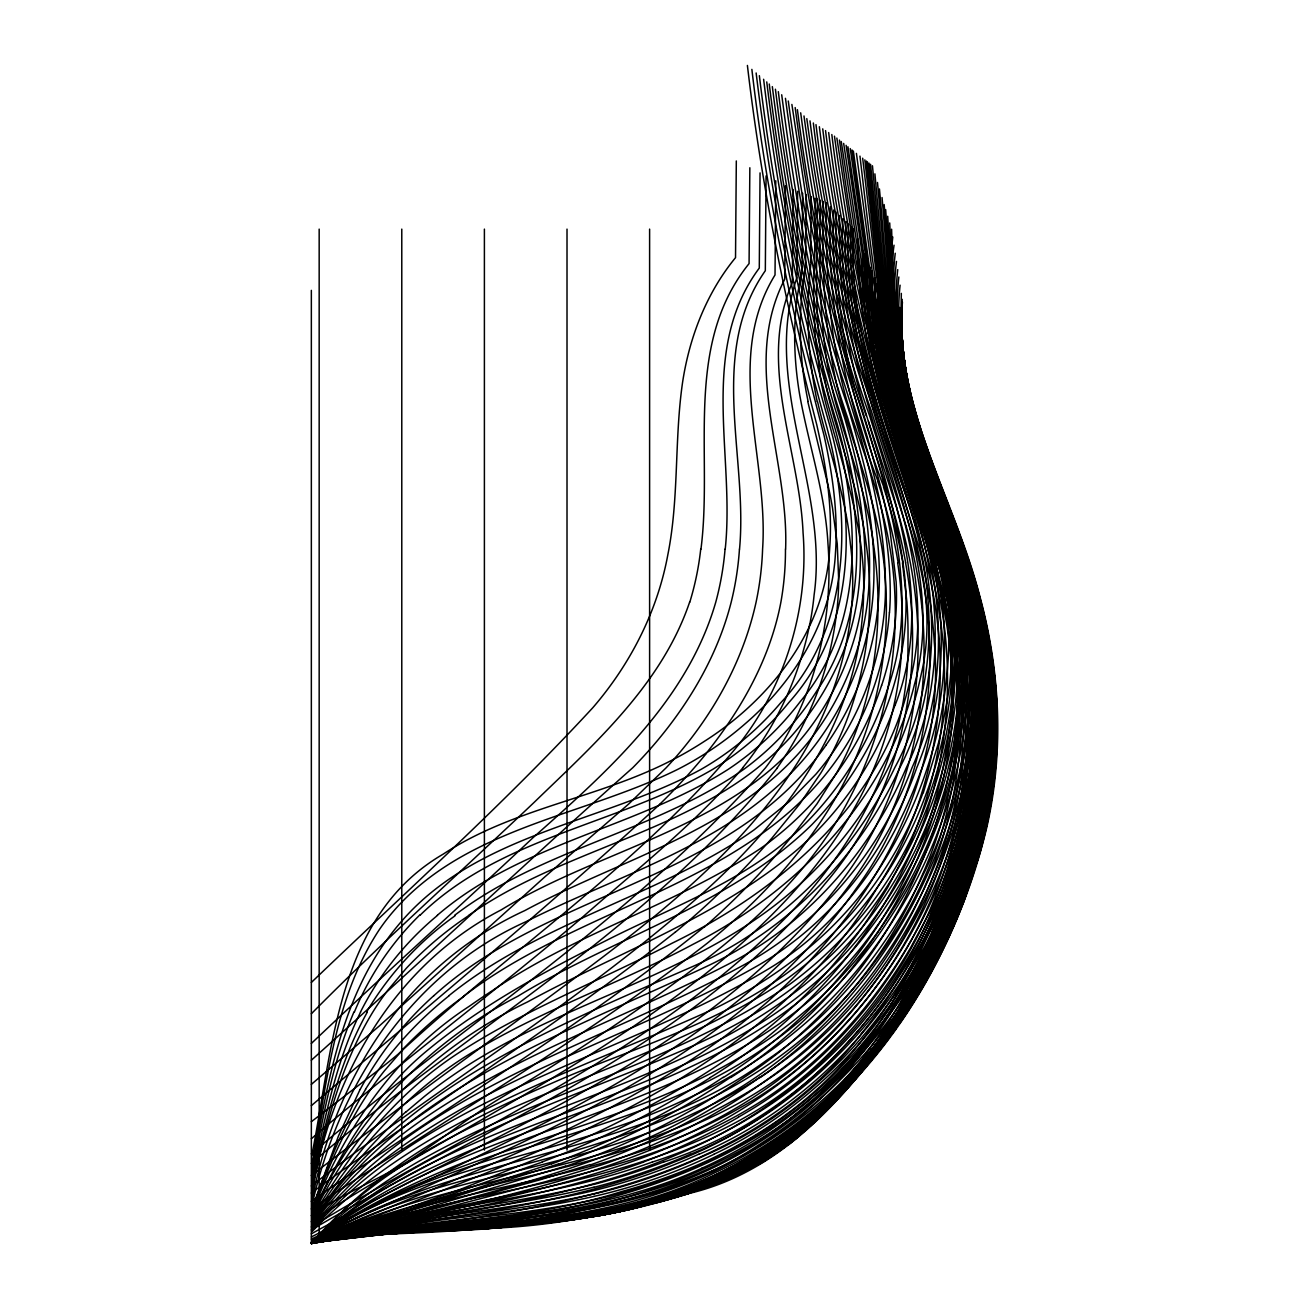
<?xml version="1.0" encoding="UTF-8"?>
<svg xmlns="http://www.w3.org/2000/svg" width="1309" height="1309" viewBox="0 0 1309 1309"><rect width="100%" height="100%" fill="white"/><g stroke="black" fill="none" stroke-linecap="round" stroke-linejoin="round"><path stroke-width="1.5" d="M901.786 306.306C898.939 377.237 922.24 445.551 947.111 510.952M836.042 212.091C835.731 262.291 838.333 312.769 848.428 362.069A459.655 459.655 0 0 0 854.695 388.544L893.114 509.299M857.951 239.203C857.33 285.787 863.809 332.257 874.674 377.499A779.657 779.657 0 0 0 882.659 407.884C900.134 470.536 926.085 530.718 939.191 594.597C953.606 666.903 949.172 742.874 926.674 813.085C889.171 923.336 809.044 1016.897 710.247 1077.52M901.345 309.153C899.07 402.027 937.195 488.47 967.875 574.095A412.613 412.613 0 0 1 977.103 607.54C987.461 652.537 990.553 699.006 988.295 745.05A628.287 628.287 0 0 1 985.644 779.379C977.201 867.965 942.333 952.363 895.16 1027.123C844.076 1099.724 780.049 1171.702 690.023 1193.235A857.166 857.166 0 0 1 653.878 1203.576C606.689 1216.323 558.059 1222.655 509.348 1225.437L512.686 1224.848M853.55 229.026C844.272 377.777 934.986 507.205 943.789 652.962M901.901 305.537C898.743 372.116 919.703 436.552 942.889 498.042M736.312 160.958L735.527 257.66C714.616 283.055 699.922 313.195 690.792 344.692A297.323 297.323 0 0 0 682.578 382.359C674.25 439.611 679.207 498.107 667.786 555C657.331 611.598 630.267 664.285 592.797 707.727C503.867 804.021 405.937 891.773 311.346 982.47M749.844 167.765L749.075 263.6C683.265 345.167 713.192 453.83 700.953 549.175M760.054 172.903L759.285 268.067C698.253 350.305 735.151 455.728 725.219 549.142M766.076 175.93L765.323 270.701C707.547 353.512 748.093 456.726 739.536 549.142M775.779 180.806L775.026 274.955C723.435 358.961 768.759 458.15 762.591 549.109A307.55 307.55 0 0 1 756.095 602.107C747.93 639.43 732.729 675.019 712.587 707.416A389.935 389.935 0 0 1 666.117 767.81L628.876 803.824L544.904 876.817L379.561 1025.732L311.346 1084.392M785.482 185.698L784.745 279.21C740.665 364.736 789.016 459.312 785.613 549.044M793.074 189.51L792.338 282.531C757.109 364.098 799.504 449.674 803.072 532.894C808.864 607.621 785.956 683.593 740.109 742.857C642.31 863.056 510.87 949.303 398.034 1054.252A721.701 721.701 0 0 1 380.215 1068.684L311.346 1121.715M797.639 191.31L796.952 277.41C761.183 383.292 829.039 487.782 814.116 594.859A307.631 307.631 0 0 1 809.927 623.673M802.646 193.29L802.008 271.765C794.187 304.735 793.009 339.031 796.625 372.64A373.605 373.605 0 0 0 799.864 395.809C808.847 445.24 825.259 493.378 827.975 543.873C833.26 613.397 817.912 684.902 781.391 744.576A283.3 283.3 0 0 1 765.421 767.892C633.752 917.953 462.175 1024.947 311.346 1153.834M805.591 267.789L806.18 194.697M810.664 262.16L811.187 196.694M815.18 198.264L814.705 257.677A620.466 620.466 0 0 0 813.576 292.283L815.147 335.726L820.579 378.808A395.94 395.94 0 0 0 825.275 401.519C841.998 464.99 865.92 528.083 863.58 594.793A304.67 304.67 0 0 1 861.764 623.084C851.325 729.26 784.435 818.534 708.054 888.386C584.828 998.98 441.64 1084.228 311.346 1185.921M817.421 199.148C817.291 258.904 813.102 319.429 824.637 378.514A393.633 393.633 0 0 0 829.628 401.519C841.883 448.872 860.177 494.818 866.133 543.644C875.917 611.368 866.051 681.989 836.598 743.856A321.474 321.474 0 0 1 820.759 773.112L799.75 803.971L772.195 837.793A830.462 830.462 0 0 1 675.117 932.352M820.318 200.31C819.565 259.624 818.223 319.658 829.922 378.137A394.762 394.762 0 0 0 835.289 401.536C848.232 448.807 867 494.671 873.398 543.562C883.477 610.649 877.537 680.942 850.997 743.741A295.49 295.49 0 0 1 836.533 773.063L816.963 803.89L790.898 837.776M823.214 201.455C822.085 260.36 823.328 319.854 835.207 377.761A400.259 400.259 0 0 0 840.951 401.536C858.589 460.244 882.102 518.086 885.309 580.051C891.134 657.707 872.694 737.18 832.115 803.759C799.652 857.411 756.111 903.766 707.449 943.069C581.687 1040.59 443.326 1120.308 311.346 1208.894M826.323 202.682C825.881 274.219 828.941 347.474 851.57 415.984C866.247 459.639 882.659 503.049 890.055 548.7A374.685 374.685 0 0 1 893.196 571.722C901.23 649.46 885.555 729.326 849.459 798.588C813.511 868.276 754.818 922.665 692.952 969.282C631.265 1016.095 566.306 1058.392 500.022 1098.382C467.935 1117.722 438.891 1141.546 407.312 1161.639C376.108 1181.013 341.24 1194.004 311.346 1215.586M839.494 215.429C838.889 264.696 842.243 314.193 852.437 362.462A504.161 504.161 0 0 0 860.209 394.058C877.815 454.158 897.876 514.159 904.748 576.729C913.911 667.95 874.527 759.449 811.875 824.654C729.424 905.403 614.428 937.064 517.709 996.329C426.358 1043.322 353.021 1120.897 312.18 1215.292M842.947 218.767C836.451 325.597 874.052 426.407 906.155 526.153M481.074 1228.611C635.438 1224.799 794.088 1166.499 887.829 1038.479C967.58 931.795 1012.168 794.972 992.713 661.52A512.981 512.981 0 0 0 981.014 602.107C956.045 501.707 894.325 408.784 902.425 302.052M902.048 304.588C898.203 371.592 920.211 436.306 943.691 498.042M846.039 221.761C838.791 335.922 885.489 441.542 916.055 548.733A515.877 515.877 0 0 1 919.327 562.706C944.771 673.71 923.892 795.725 856.381 888.32C727.935 1071.94 505.258 1147.355 311.346 1239.083M848.527 224.166C842.112 337.444 888.32 442.491 919.327 548.749A526.938 526.938 0 0 1 922.747 562.706L930.126 602.107A475.363 475.363 0 0 1 934.282 642.228C943.674 748.143 900.903 851.864 834.34 932.466C703.064 1094.406 495.342 1159.545 311.346 1240.67L311.346 290.353M851.014 226.555C845.385 338.998 891.282 443.358 922.616 548.749A548.471 548.471 0 0 1 926.15 562.706C955.292 672.368 939.453 792.632 876.981 888.058C757.142 1089.448 515.37 1159.332 311.346 1241.619M902.179 303.623C895.52 404.776 949.123 494.507 976.252 588.854A486.964 486.964 0 0 1 984.483 621.693M996.836 742.203C1000.125 662.992 979.917 585.041 950.907 511.934M902.277 303.017C894.898 409.292 954.883 502.231 980.31 602.107A497.224 497.224 0 0 1 996.051 721.979C996.983 817.16 966.418 910.606 918.574 992.157A518.429 518.429 0 0 1 841.163 1093.473C799.783 1139.354 746.539 1174.157 687.438 1192.401A642.097 642.097 0 0 1 572.36 1219.513L532.419 1224.242M990.013 721.93C988.9 854.204 932.761 983.812 839.544 1077.323C778.07 1140.515 697.55 1183.811 611.663 1202.938C513.046 1226.615 410.044 1220.593 311.346 1243.452C375.159 1229.74 440.838 1230.378 505.667 1225.699M984.401 742.187C991.355 657.625 966.664 575.633 935.853 498.042M984.908 742.187C991.813 657.642 967.335 575.584 936.36 498.042A803.611 803.611 0 0 1 908.888 398.001M842.571 1093.359C938.978 987.984 993.171 844.681 988.213 701.706M982.241 812.725C996.427 729.653 992.402 642.735 963.62 563.099C925.545 458.51 879.681 350.828 892.787 236.994M988.328 762.345L989.817 701.706M986.511 762.345L987.739 742.17M902.228 299.336C893.098 404.759 954.032 496.733 979.623 595.53C1000.272 670.862 1004.183 751.301 986.741 827.648C948.501 988.115 839.314 1144.246 677.064 1195.33M901.328 293.38L900.625 334.04M900.085 285.182C890.545 376.141 931.992 460.506 961.788 543.824C985.088 607.131 998.44 674.56 995.805 742.187A475.183 475.183 0 0 1 979.067 852.584L969.805 882.577L958.826 911.997M898.841 276.984C886.946 387.202 945.458 486.572 975.532 588.854A467.984 467.984 0 0 1 987.493 641.492C1009.337 762.231 977.463 886.913 917.74 992.173A496.16 496.16 0 0 1 898.596 1022.804L868.701 1062.859A594.139 594.139 0 0 1 841.834 1093.424C801.059 1140.335 747.848 1176.006 687.896 1193.023A769.283 769.283 0 0 1 660.914 1201.253L628.353 1209.712A579.003 579.003 0 0 1 608.423 1213.852C510.412 1233.209 409.602 1225.879 311.346 1242.585L565.537 1166.106M897.729 269.621C881.186 422.332 991.633 551.22 993.711 701.82M894.031 245.192C871.859 406.674 988.262 543.399 989.866 701.706M895.241 253.242C884.017 351.859 921.732 446.402 955.979 536.772M896.485 261.424C880.09 396.251 963.293 513.226 986.315 641.525C997.753 706.467 994.709 773.668 978.576 837.531C953.345 944.378 892.002 1040.753 812.562 1115.579M983.452 792.681L984.646 782.602M982.29 812.725L973.7 852.568L961.395 892.378M973.618 827.615C986.495 759.842 988.819 689.483 975.189 621.644C962.295 561.921 935.739 506.436 917.838 448.234A628.598 628.598 0 0 1 908.381 414.708C889.204 340.962 886.52 264.434 879.435 188.921M311.755 1155.585C333.075 1048.82 337.002 915.825 443.26 854.09A303.835 303.835 0 0 1 462.535 842.472C527.216 806.737 601.796 795.348 667.688 762.345A367.551 367.551 0 0 0 704.798 741.058C771.066 698.81 825.635 629.007 829.677 548.275C832.819 506.616 825.897 465.006 816.701 424.492C786.087 306.404 761.527 186.696 747.406 65.45M311.804 1164.306C326.906 1085.079 333.435 1000.076 378.579 930.764A197.446 197.446 0 0 1 390.066 915.286C462.224 827.795 582.669 816.816 678.684 768.89A333.14 333.14 0 0 0 745.835 723.19C795.365 680.467 831.951 619.582 835.437 553.331C838.284 513.603 832.557 473.793 823.966 435.063C792.305 314.815 766.141 193.028 751.873 69.377M311.853 1169.739C327.217 1085.259 340.618 994.235 397.478 926.117C473.694 833.309 601.567 823.688 701.297 769.234A293.38 293.38 0 0 0 733.596 747.717A302.019 302.019 0 0 0 780.393 703.162C851.717 627.256 852.028 518.086 825.93 423.903C793.679 308.908 770.412 191.572 756.144 72.977M968.316 852.535C980.228 803.317 983.73 752.446 984.073 701.951A430.988 430.988 0 0 0 967.727 592.339L951.97 544.299M976.825 832.606L978.788 822.69M311.886 1173.813C322.963 1119.228 331.93 1063.546 353.937 1012.004M312.033 1194.544C330.163 1077.847 393.682 965.24 501.085 909.951C605.396 845.81 743.348 826.257 816.292 718.952A283.66 283.66 0 0 0 851.815 646.63C877.128 570.184 861.862 488.012 839.92 412.793C805.444 306.879 786.365 196.89 772.326 86.623M972.718 832.573C941.875 998.325 826.486 1159.758 656.856 1201.302M311.918 1179.245C324.092 1122.549 334.711 1064.544 360.58 1012.119M311.984 1189.112C325.205 1128.194 339.849 1066.066 372.689 1012.282A269.769 269.769 0 0 1 387.759 990.308L406.068 968.545A358.764 358.764 0 0 1 468.72 915.58M311.951 1184.694C324.845 1125.724 337.526 1065.428 367.256 1012.217M312.066 1199.993C336.102 1074.984 407.41 964.635 524.827 910.573C625.898 856.119 750.139 827.026 819.074 727.608A287.505 287.505 0 0 0 858.262 646.106C880.875 571.248 866.051 491.644 844.747 418.356C809.109 311.64 789.458 200.604 775.403 89.225M974.616 842.472L969.429 862.582M967.089 857.559C949.418 925.708 920.881 991.715 878.617 1048.313M312.098 1205.098C338.213 1085.243 411.795 972.963 526.022 921.667C617.832 875.05 723.222 846.187 795.43 768.498A287.849 287.849 0 0 0 815.082 745.148A296.914 296.914 0 0 0 861.093 656.234C886.422 578.3 870.354 494.818 847.79 418.356C811.662 312.606 792.24 202.29 778.315 91.663M970.934 862.598L973.7 852.568M955.21 875.001C980.85 786.038 984.613 690.236 962.786 600.078A451.85 451.85 0 0 0 953.197 566.797C922.06 481.368 885.62 394.958 887.96 302.232M977.463 852.584L968.3 882.561L957.435 911.98A652.242 652.242 0 0 1 944.444 942.284L932.057 967.58L918.1 992.173A524.025 524.025 0 0 1 868.718 1062.875M978.445 852.584L969.233 882.561L958.188 912.013A632.852 632.852 0 0 1 945.18 942.284L919.049 992.157A509.921 509.921 0 0 1 852.11 1081.987L817.585 1115.612M980.048 852.584L963.555 902.261M881.628 685.507C890.496 658.607 895.749 630.447 896.436 602.107A282.351 282.351 0 0 0 896.125 581.818L890.136 531.421A740.91 740.91 0 0 0 880.957 487.766L867.556 437.959L836.746 338.786L823.999 289.289L807.817 208.835L791.88 104.442M895.225 704.864C932.761 609.29 898.514 508.448 869.651 415.935C834.7 318.022 814.231 215.707 800.683 112.819M963.408 882.495L956.634 902.196M955.668 902.196L970.591 852.552A502.869 502.869 0 0 0 977.054 822.657L982.961 782.586A627.976 627.976 0 0 0 986.119 742.17C995.674 642.915 957.566 549.878 922.845 459.377C894.8 379.185 891.642 293.494 885.669 209.571M312.131 1209.811C326.416 1168.233 342.533 1126.934 365.636 1089.366M312.131 1208.223L338.491 1135.917L360.106 1089.399M689.63 602.107C661.732 684.509 594.613 743.79 533.876 802.63C459.704 873.005 383.242 941.024 311.346 1013.771M923.32 792.698L938.651 742.383A494.507 494.507 0 0 0 945.622 708.12C963.506 625.751 937.031 543.971 909.82 467.051C870.403 360.482 849.77 248.465 834.471 136.185M946.031 932.008L961.444 892.378M312.147 1211.038C327.659 1168.708 345.249 1126.673 370.758 1089.284A315.453 315.453 0 0 1 384.551 1070.647L403.156 1049.196M957.844 902.196L950.301 921.667M949.238 921.667L953.017 911.964M933.252 942.218C976.825 842.096 989.915 728.966 969.625 621.66A401.83 401.83 0 0 0 963.277 595.022C933.202 499.367 888.549 405.577 890.202 303.05M312.164 1212.625C343.236 1130.338 394.827 1054.53 469.473 1006.146A718.379 718.379 0 0 1 492.838 990.34C576.435 932.793 676 904.748 760.251 848.657A324.943 324.943 0 0 0 881.546 685.491M931.108 947.307C975.27 845.565 990.242 730.995 969.429 621.742A344.545 344.545 0 0 0 964.209 597.166C944.362 526.12 913.371 458.445 897.794 386.106A791.438 791.438 0 0 1 887.617 335.088L879.795 277.508L867.474 161.923M930.683 947.307C907.137 1006.605 870.452 1060.699 824.326 1104.78M946.063 932.008C907.268 1022.787 845.761 1106.956 763.032 1162.048M939.617 942.284L915.335 992.173M928.506 952.379C889.4 1050.832 809.355 1129.323 713.683 1173.289C588.575 1236.023 444.815 1216.994 311.346 1242.585C448.267 1198.095 595.759 1177.871 719.541 1099.904C808.684 1049.9 880.777 972.014 920.98 877.864C965.322 780.475 969.233 666.723 938.013 564.915C905.697 468.36 869.503 370.562 870.06 267.183M312.18 1214.212C340.193 1152.395 375.978 1091.968 429.417 1048.722C483.185 1004.608 544.806 971.327 606.754 940.255C670.83 907.759 740.469 882.691 794.596 833.866C838.447 793.761 870.78 741.532 888.86 685.032C919.982 593.697 889.253 498.434 862.336 410.404C827.861 312.556 808.635 210.209 795.168 107.567M883.28 1043.028C908.561 1008.994 928.359 971.213 944.362 932.008A640.87 640.87 0 0 0 955.668 902.196M926.167 972.538C997.442 834.357 1015.146 669.308 950.596 524.729M903.603 857.1L887.355 887.993L868.865 917.609A508.203 508.203 0 0 1 793.369 1006.425M920.456 982.404L925.512 972.538M921.454 982.421L926.543 972.538M927.279 972.538L916.758 992.173M312.197 1216.895C356.882 1122.746 434.146 1046.971 527.805 1001.794C618.732 952.118 719.165 916.676 798.719 848.428A341.584 341.584 0 0 0 895.094 704.831M932.45 932.139C883.084 1027.14 807.031 1110.801 707.613 1154.211A579.2 579.2 0 0 1 593.991 1193.955M772.981 1153.998L809.289 1125.904L841.998 1093.408A627.682 627.682 0 0 0 868.096 1062.793L897.123 1022.771A485.508 485.508 0 0 0 915.515 992.173L930.715 962.557L944.116 932.024A589.246 589.246 0 0 0 967.482 862.582A529.392 529.392 0 0 0 978.167 812.676L982.339 782.586A623.117 623.117 0 0 0 985.513 742.187C992.386 657.658 968.153 575.518 936.966 498.042A798.425 798.425 0 0 1 911.898 410.928M921.258 982.421L897.238 1022.754L875.639 1053.041M312.197 1218.483C349.503 1150.889 399.932 1088.728 466.364 1047.985C531.667 1006.883 603.924 978.854 672.139 943.2C779.264 890.889 880.253 805.15 909.051 684.558C934.953 591.521 897.99 498.549 871.156 410.437C837.236 315.305 817.405 215.854 803.988 115.961M904.715 1012.348L911.179 1001.794M312.229 1219.841C354.444 1151.069 409.275 1088.008 480.158 1047.805C548.406 1007.701 623.591 981.537 693.246 944.182C796.985 891.085 886.078 799.766 914.516 684.28C940.484 590.948 900.527 498.614 873.97 410.453C840.214 316.189 820.236 217.654 806.802 118.628M913.486 1001.794L884.769 1043.404L860.553 1072.611A440.2 440.2 0 0 1 840.214 1093.539C788.705 1142.692 725.841 1180.882 656.889 1199.633M899.938 1022.984L907.055 1012.479A582.325 582.325 0 0 0 963.44 902.228M312.246 1222.868C399.278 1088.024 553.56 1027.565 694.13 965.895C782.029 926.527 853.452 854.368 894.767 767.696C942.971 678.52 935.673 575.567 901.672 483.463C861.437 366.193 827.795 246.501 813.347 122.997M312.246 1224.03C404.628 1088.254 565.586 1033.096 707.482 966.009C792.878 925.741 860.978 853.272 899.856 767.679C945.834 678.537 937.457 574.733 903.39 483.479C862.942 366.896 830.61 247.483 815.982 124.633M882.921 1043.158C945.736 955.799 983.223 849.868 987.15 742.17C992.893 662.583 973.798 583.994 943.314 510.985C923.712 458.035 907.677 403.287 901.917 346.95M777.415 767.827C649.673 929.063 465.349 1030.641 311.346 1163.39M875.476 987.624C942.529 897.712 974.305 783.224 964.111 671.582C959.906 596.626 927.279 528.182 905.828 457.397C889.171 402.272 879.648 344.922 878.748 287.293M892.493 1033.357L896.223 1028.219M312.262 1225.535C411.075 1088.221 580.901 1040.311 724.499 966.124C806.72 924.759 870.518 851.832 906.368 767.647C948.501 679.502 940.631 578.333 907.284 489.01C866.116 371.429 834.258 250.673 819.352 126.744M876.277 1052.927L883.739 1043.011M874.87 1053.254C965.437 931.206 1001.761 770.936 973.7 621.644A387.039 387.039 0 0 0 967.351 595.039L956.323 560.105L933.841 497.895A713.192 713.192 0 0 1 894.914 304.833M875.525 987.559C819.532 1063.939 738.914 1119.85 651.407 1154.489C541.566 1196.115 424.345 1212.199 311.346 1242.977C449.625 1183.451 608.194 1183.958 740.207 1107.725C802.188 1073.167 853.795 1021.887 892.934 962.999C958.515 863.711 990.537 739.912 970.313 621.726A349.307 349.307 0 0 0 964.929 597.166C945.278 528.051 915.286 462.11 899.758 391.718A785.825 785.825 0 0 1 888.386 335.153L880.826 277.95L869.029 163.101M888.68 1038.462C836.647 1107.561 764.161 1161.378 682.873 1190.977C581.229 1223.702 473.662 1231.851 367.567 1234.649M871.074 1058.147L874.576 1053.287M706.058 753.542C741.467 709.331 770.314 658.263 780.9 602.107A294.198 294.198 0 0 0 785.465 549.06M861.289 1033.668C915.269 967.433 951.234 887.093 964.618 802.679C986.233 694.621 959.153 585.467 918.623 485.377M860.7 1072.382C915.056 1008.863 954.376 933.104 976.465 852.568A458.019 458.019 0 0 0 983.452 822.69L989.686 782.602A534.661 534.661 0 0 0 993.138 721.963C994.889 644.683 972.031 570.135 943.593 499.236M312.311 1243.223C374.75 1169.117 461.602 1121.928 549.485 1084.277A1139.648 1139.648 0 0 1 582.129 1070.435C660.832 1039.068 744.036 1011.922 809.207 955.505A394.107 394.107 0 0 0 923.058 792.599M870.763 1058.179L855.219 1077.274M312.262 1227.024C419.633 1090.004 595.006 1046.235 741.483 966.206C820.383 923.729 880.221 850.785 912.078 767.614C951.676 678.635 943.331 578.103 909.493 489.026C868.031 372.312 837.776 251.933 822.723 128.855M821.708 1115.448L842.571 1093.359L868.243 1062.744M866.885 1063.023C831.068 1108.674 784.876 1146.079 732.991 1172.03M742.776 767.892C693.786 825.292 633.703 871.827 577.4 921.667C489.942 995.544 398.28 1064.266 311.346 1138.748M860.406 1072.398C832.066 1106.547 800.83 1139.255 762.362 1162.048L798.637 1135.901L831.886 1104.6M861.584 1033.717C741.925 1187.95 535.741 1210.89 356.244 1233.896M312.278 1228.349C426.783 1091.313 607.572 1051.52 756.618 966.287C832.622 922.927 887.993 849.443 916.807 767.598C954.294 677.947 945.589 577.923 911.326 489.042C869.634 373.049 840.722 252.981 825.537 130.605M839.724 1085.799L862.058 1059.39L888.664 1021.691A573.555 573.555 0 0 0 955.014 874.952M850.735 1081.921L839.936 1093.539M312.278 1229.838C434.048 1091.755 621.759 1058.785 772.801 966.287C843.405 922.092 892.394 850.196 920.227 772.768C955.603 685.196 950.53 587.168 916.938 500.103C873.872 381.23 843.994 258.135 828.679 132.569M915.466 992.238A513.308 513.308 0 0 1 841.114 1093.375C799.406 1138.977 746.13 1173.502 687.274 1192.401A656.136 656.136 0 0 1 660.947 1200.844L636.55 1207.618L660.93 1201.024A700.74 700.74 0 0 0 687.52 1192.679C746.883 1174.435 800.143 1139.321 841.834 1093.424A601.306 601.306 0 0 0 867.998 1062.81M832.18 1104.567L810.451 1125.904M820.596 1115.464L842.194 1093.391A646.482 646.482 0 0 0 868.652 1062.793M841.18 1093.473C798.457 1137.93 745.459 1172.324 686.98 1192.041M833.931 1099.216C789.785 1144.541 733.907 1177.609 673.464 1195.951M660.194 803.971C546.949 907.906 428.485 1006.163 311.346 1105.663M311.346 1043.469C384.453 973.945 459.704 906.695 533.172 837.547C607.54 771.574 687.258 700.986 715.778 602.107A295.065 295.065 0 0 0 725.055 549.142M312.295 1231.327C422.103 1117.199 576.762 1071.875 716.53 1007.652C782.7 974.665 843.389 927.23 882.462 863.629C920.211 803.317 943.151 733.547 947.929 662.55C953.067 600.716 932.663 541.321 913.633 483.561M420.091 915.22C500.725 836.418 618.732 824.523 712.93 769.234A293.02 293.02 0 0 0 743.839 747.423A300.661 300.661 0 0 0 788.852 702.54C857.919 625.555 855.366 517.219 829.333 423.903C796.379 309.988 773.586 193.405 759.351 75.677M793.27 1006.326C750.45 1045.956 701.215 1077.994 650.017 1105.68A1216.83 1216.83 0 0 1 556.423 1150.775M951.447 524.713C991.257 618.241 1000.927 723.092 981.554 822.69A446.713 446.713 0 0 1 974.714 852.568C942.856 977.332 865.462 1090.626 754.851 1158.023M311.346 1060.208C419.256 963.555 524.402 863.858 632.738 767.745A457.692 457.692 0 0 0 653.715 744.985C689.205 703.587 717.725 655.236 731.207 602.107A304.997 304.997 0 0 0 739.454 549.125M433.933 995.625C541.844 897.499 702.998 883.591 802.63 774.306A285.738 285.738 0 0 0 826.224 744.903M406.003 1111.963L424.394 1096.451A465.906 465.906 0 0 1 452.161 1075.834C556.979 1002.596 689.139 978.085 787.723 894.931C855.055 838.709 903.243 759.678 921.323 673.791C938.848 599.555 912.029 526.218 891.069 455.941C852.47 347.376 824.31 235.325 809.976 120.886M703.947 927.099C579.903 1027.778 441.82 1109.476 311.346 1201.302M811.204 1120.848C763.032 1164.143 702.213 1189.93 640.117 1205.834M808.929 1125.953C785.269 1146.782 758.958 1164.928 729.768 1177.102M806.066 1120.799C765.896 1155.16 718.526 1180.882 667.966 1196.23M818.158 1110.212C754.262 1163.505 676.377 1200.075 594.401 1214.588C500.774 1230.656 404.776 1224.831 311.346 1242.585L539.733 1179.9L590.261 1164.519M675.068 932.303C558.027 1024.882 431.463 1104.567 311.346 1193.006M437.37 915.253C521.473 842.783 636.599 827.975 728.442 769.185A292.038 292.038 0 0 0 757.551 747.063A298.517 298.517 0 0 0 800.143 701.739C864.562 624.982 860.226 520.197 835.306 429.483C800.993 315.125 777.939 197.774 763.622 79.276M787.756 1145.293L799.472 1135.901M311.346 1175.482L411.451 1098.709L549.436 996.902C640.788 929.145 735.674 859.669 797.754 762.345C838.333 697.877 860.258 620.09 850.375 543.873C845.516 495.146 828.401 448.987 817.52 401.519M448.938 995.658C534.056 926.543 643.275 899.872 735.314 842.472A431.937 431.937 0 0 0 754.148 829.824L789.54 801.337L815.932 774.159A279.439 279.439 0 0 0 837.973 744.706A295.834 295.834 0 0 0 882.921 623.526A279.308 279.308 0 0 0 885.326 597.035C887.42 523.567 866.051 452.112 843.945 382.85C813.265 290.663 798.539 194.288 785.449 98.322M785.04 1140.564C940.926 1023.213 1006.866 810.009 972.08 621.644A392.52 392.52 0 0 0 965.747 595.022C939.24 510.952 902.212 429.041 895.634 339.947A559.696 559.696 0 0 1 893.147 304.13M782.406 1145.162L807.178 1125.887L841.556 1093.457A558.894 558.894 0 0 0 868.751 1062.908M454.616 915.318C541.648 848.69 654.925 831.902 744.003 769.152A278.817 278.817 0 0 0 770.936 746.686A290.483 290.483 0 0 0 816.931 690.727C871.009 611.728 861.797 511.164 837.171 423.903C802.679 312.458 780.917 197.626 766.747 81.911M464.22 995.838C585.205 902.392 762.083 882.757 846.743 744.526A296.292 296.292 0 0 0 889.384 612.743M760.234 1077.536C902.637 979.541 991.044 794.367 966.729 621.808A342.991 342.991 0 0 0 961.886 597.166C941.662 520.246 907.448 447.482 891.92 369.203A816.914 816.914 0 0 1 885.162 334.859L876.555 276.117L862.664 158.193M770.756 1149.58C936.328 1035.697 1006.899 814.852 971.229 621.644A395.285 395.285 0 0 0 964.897 595.022C934.135 499.825 892.214 405.774 892.116 303.753M730.815 1077.52C843.765 1005.672 927.426 885.326 948.272 752.413C964.504 659.18 939.747 565.979 907.497 479.061C882.675 406.641 864.447 331.062 864.398 254.11M723.37 1077.52C837.351 1005.868 924.285 886.488 945.802 752.413C981.21 576.893 854.941 424.411 862.795 250.412M468.606 915.416C569.153 844.305 704.357 831.182 789.883 737.818A285.002 285.002 0 0 0 835.633 669.03C873.888 592.257 861.846 503.343 839.822 423.903C804.724 313.326 783.486 199.033 769.25 84.021M778.904 1145.031C750.384 1164.568 719.116 1179.851 686.685 1191.697A513.046 513.046 0 0 1 597.869 1215.881A540.224 540.224 0 0 0 686.914 1191.877M311.346 1221.69C548.242 1065.559 950.759 919.785 897.679 562.706M749.942 1051.176C893.687 963.8 982.012 789.671 960.839 621.922A356.588 356.588 0 0 0 956.65 597.1A446.451 446.451 0 0 0 947.945 562.575M311.346 1226.942C466.446 1132.612 637.712 1059.505 770.543 932.515C850.425 857.788 909.428 754.72 907.955 642.735A459.115 459.115 0 0 0 906.908 602.107L902.441 562.706M311.346 1229.936C488.175 1125.249 692.183 1047.871 825.161 883.624C900.117 795.954 926.739 675.084 905.533 562.706M738.407 1117.101C860.242 1048.542 944.934 920.98 962.884 782.635C975.238 700.233 963.931 615.459 933.841 537.999C904.208 458.772 880.433 375.978 880.368 290.696M764.161 1153.785L723.468 1175.875L686.489 1191.468A499.498 499.498 0 0 1 594.319 1216.47M762.983 1162.048L732.042 1177.625L688.239 1193.497A847.185 847.185 0 0 1 653.895 1203.364M761.74 1162.048L742.007 1172.766L720.866 1181.929M311.346 1233.831C494.851 1131.827 707.514 1056.068 839.593 883.624C909.346 793.859 931.648 673.251 910.295 562.706A561.512 561.512 0 0 0 897.074 509.348M749.893 1167.432L759.645 1162.048M747.979 1162.048C708.038 1184.465 664.857 1201.057 620.221 1211.267M311.346 1236.94C501.56 1140.221 719.786 1062.761 850.572 883.559C917.953 792.845 937.702 672.253 915.056 562.706A549.649 549.649 0 0 0 906.123 526.153M714.092 1154.162C836.467 1096.386 926.559 980.768 965.764 852.634A549.125 549.125 0 0 0 973.716 822.69L981.455 782.618A459.443 459.443 0 0 0 980.785 641.557A446.418 446.418 0 0 0 970.034 592.322L954.425 544.266M751.791 1167.579L720.604 1181.814L688.125 1193.432A848.494 848.494 0 0 1 660.881 1201.482L628.369 1209.647A583.732 583.732 0 0 1 608.423 1213.852L567.664 1220.168M698.941 1154.293C852.47 1089.333 956.666 934.888 980.768 772.523A427.323 427.323 0 0 0 984.957 722.126A440.904 440.904 0 0 0 975.876 621.71A436.093 436.093 0 0 0 968.693 592.322L956.404 553.805L918.394 448.251A562.935 562.935 0 0 1 908.953 414.74C890.938 343.727 888.353 270.178 882.053 197.528M737.131 1172.046L717.545 1180.865L687.29 1192.204A636.354 636.354 0 0 1 572.344 1219.448L481.058 1228.431M728.18 1174.353C677.162 1197.931 622.037 1211.954 566.584 1220.201M740.223 1172.504L687.814 1193.039A756.307 756.307 0 0 1 653.944 1203.02L628.385 1209.581A553.494 553.494 0 0 1 608.423 1213.852L575.682 1219.121L520.998 1225.224A728.884 728.884 0 0 1 481.074 1228.971A717.921 717.921 0 0 0 526.693 1224.471C591.357 1215.586 656.987 1205.474 716.956 1178.411C787.756 1146.979 846.645 1092.295 889.286 1028.138C965.502 909.019 997.393 761.102 970.411 621.644A398.345 398.345 0 0 0 964.079 595.022C933.644 499.613 890.398 405.675 891.167 303.393M717.692 1175.957L695.832 1185.529A362.151 362.151 0 0 1 662.436 1197.031L617.619 1207.88L526.676 1224.34A665.152 665.152 0 0 1 481.09 1229.249C424.443 1233.013 366.896 1229.92 311.346 1243.55C413.939 1220.757 521.08 1223.359 621.988 1191.452C714.992 1166.074 804.806 1117.133 863.171 1038.642C959.857 916.267 997.098 748.29 957.501 597.1A492.855 492.855 0 0 0 945.573 552.823M731.518 1177.527L742.007 1172.766M690.285 1154.374C892.705 1072.464 1018.222 835.24 974.371 621.644A389.28 389.28 0 0 0 967.973 595.039L956.928 560.105L917.429 448.234M701.935 1168.233C579.331 1225.109 440.724 1214.474 311.346 1242.748L390.278 1233.209L495.947 1226.255M556.472 1150.856L460.244 1189.406L311.346 1242.094M663.663 1162.048C775.403 1125.495 868.129 1042.308 919.785 937.375C949.941 876.801 966.058 809.649 969.74 742.219C978.772 644.732 941.809 552.971 910.213 463.075C872.072 359.091 854.466 249.381 839.429 140.079M719.639 1181.552L698.515 1189.439M542.302 1162.048L396.562 1213.754L311.346 1242.29L558.747 1163.848M660.881 1201.482A839.004 839.004 0 0 0 688.125 1193.415L720.915 1181.929M710.378 1186.118L721.292 1182.027M958.499 543.857C1022.509 701.297 991.175 887.6 891.445 1023.016C835.093 1103.438 751.448 1163.276 658.296 1193.628C546.344 1231.18 425.981 1219.432 311.346 1242.634C402.583 1226.828 495.816 1232.293 587.217 1217.534C495.522 1228.758 402.632 1227.662 311.346 1242.863C454.796 1187.901 617.406 1188.637 751.137 1107.447C809.142 1073.216 856.855 1023.622 894.162 967.924C960.593 867.262 992.893 741.385 971.229 621.71A359.042 359.042 0 0 0 965.682 597.166C945.556 528.182 915.793 462.142 900.379 391.718A775.975 775.975 0 0 1 889.187 335.235M643.619 1162.048C536.297 1201.678 421.449 1213.59 311.346 1243.092C436.355 1101.229 635.29 1082.183 785.433 979.95C848.559 934.986 897.385 870.812 924.481 798.261C956.47 715.81 963.293 622.446 933.971 538.228C906.679 458.772 880.515 377.221 881.35 292.185M652.34 1162.048C757.355 1128.685 848.068 1057.279 904.732 962.835C941.236 905.206 964.079 839.544 975.745 772.539A429.81 429.81 0 0 0 980.785 681.727M551.416 1163.717L311.346 1242.356M710.051 1186.019L688.059 1193.252A799.832 799.832 0 0 1 653.911 1203.184L608.423 1213.787A536.706 536.706 0 0 0 628.385 1209.581L653.944 1202.906A729.931 729.931 0 0 0 687.781 1192.859M920.358 479.912L946.669 552.627L957.795 587.119A457.692 457.692 0 0 1 960.561 597.1A424.116 424.116 0 0 1 966.337 621.693C990.128 745.476 968.693 877.75 906.057 987.281C872.039 1048.1 825.684 1102.947 766.845 1141.039C698.662 1186.15 617.472 1204.46 538.13 1218.794A711.638 711.638 0 0 1 481.09 1226.255L367.665 1235.156L458.363 1229.658L367.649 1235.123L311.346 1242.977C486.424 1184.727 699.53 1191.354 835.24 1046.807A520.246 520.246 0 0 0 910.099 948.616L931.206 909.33A457.021 457.021 0 0 0 944.345 878.977C962.606 831.133 974.763 780.802 979.148 729.751A387.562 387.562 0 0 0 975.581 638.252A368.385 368.385 0 0 0 967.531 600.831C944.411 523.436 911.015 449.003 896.223 369.187A751.202 751.202 0 0 1 888.516 324.076L883.1 278.932L872.449 165.752M345.085 1237.758L311.346 1243.026C403.156 1212.019 500.463 1204.264 593.975 1180.129A708.791 708.791 0 0 0 652.34 1162.032M427.732 1229.789L375.896 1233.765L311.346 1242.928C403.45 1213.819 500.545 1207.569 593.991 1184.269M656.856 1200.958L645.713 1204.215M926.821 490.94L951.987 560.056L962.917 595.022A404.056 404.056 0 0 1 969.265 621.66C992.157 759.024 943.56 902.016 855.055 1007.423C719.999 1170.393 502.378 1191.517 311.346 1242.879C403.614 1215.047 500.594 1209.909 593.991 1187.148M656.889 1199.469L645.746 1202.611M311.346 1242.863C403.794 1216.47 500.643 1212.658 593.991 1190.535A606.705 606.705 0 0 0 698.891 1154.145M502.64 1225.568L401.781 1232.227L311.346 1242.814L546.033 1181.569L601.895 1164.781A633.491 633.491 0 0 0 770.101 1077.471C875.41 1002.989 948.109 881.235 959.448 752.315C971.589 658.182 944.002 566.093 911.129 479.094C889.236 414.217 875.737 346.28 874.608 277.704M651.326 1200.991L634.538 1205.376M645.713 1204.018L628.893 1208.6M640.117 1205.458L589.279 1216.486M492.593 1225.78L401.781 1232.276L311.346 1242.716C404.023 1218.057 500.676 1215.341 593.975 1193.906M640.15 1203.855L628.909 1206.669M333.91 1239.623L311.346 1242.716C404.137 1219.121 500.692 1217.419 593.975 1196.426M630.676 1208.763L590.768 1216.945L594.302 1216.356M628.925 1206.489L617.635 1209.14M617.619 1210.972L623.264 1209.729M333.893 1239.525L311.346 1242.683C408.064 1219.644 508.628 1220.217 605.314 1197.146C686.832 1177.429 764.98 1139.55 826.47 1081.921C911.048 999.798 970.018 890.185 983.992 772.49A447.04 447.04 0 0 0 987.526 722.093A461.57 461.57 0 0 0 970.754 592.322L958.597 553.772M611.663 1213.018C746.915 1187.198 864.251 1092.868 920.309 967.466C972.554 861.191 990.635 738.325 968.791 621.759A341.322 341.322 0 0 0 963.686 597.166C943.527 524.205 911.588 454.812 896.043 380.477A793.696 793.696 0 0 1 887.06 335.039L879.059 277.197L866.394 161.072M538.114 1223.277L583.667 1217.992L630.643 1208.96M623.264 1209.221C535.986 1230.853 445.175 1226.451 356.473 1236.776L469.767 1227.367L367.6 1234.878L311.346 1242.601C464.188 1216.421 632.705 1238.739 767.189 1144.982C871.189 1079.336 943.364 970.067 975.712 852.568A452.194 452.194 0 0 0 982.634 822.69C999.552 734.414 994.807 641.361 963.849 556.652M623.28 1207.732L611.974 1210.301M344.987 1235.974L311.346 1243.305L345.069 1237.659L311.346 1242.634C432.445 1218.941 560.612 1236.007 677.538 1190.732C771.034 1156.092 853.288 1091.411 906.957 1007.161C1004.019 863.4 1022.247 677.702 951.561 518.315M379.103 1234.125L311.346 1242.65L362.871 1233.863L427.699 1226.697M607.245 1213.901A566.65 566.65 0 0 1 572.36 1219.432L561.005 1220.79L572.344 1219.448A581.327 581.327 0 0 0 607.245 1213.819L618.961 1211.545M606.312 1211.43L611.974 1210.105M337.133 1238.429L362.969 1235.205L311.346 1242.65L375.83 1232.489M311.198 1242.716C461.439 1213.787 628.189 1228.186 761.249 1139.305A390.769 390.769 0 0 0 789.376 1119.375L815.442 1097.384L839.854 1073.544A600.275 600.275 0 0 0 909.542 985.481C954.948 917.658 979.508 837.531 987.575 756.733A441.166 441.166 0 0 0 989.309 711.916L988.819 695.112A468.589 468.589 0 0 0 974.436 600.913C960.675 544.462 933.922 492.446 916.954 437.059M606.312 1211.234L515.271 1225.96A791.994 791.994 0 0 1 481.074 1228.791C424.427 1232.325 367.207 1231.802 311.346 1243.272C431.905 1214.916 558.779 1210.449 674.217 1162.048C836.566 1099.789 951.218 942.202 977.807 772.523A415.509 415.509 0 0 0 982.65 722.175A423.821 423.821 0 0 0 977.823 641.557A413.366 413.366 0 0 0 967.04 592.339L951.234 544.299M606.312 1212.789L577.923 1217.894L526.807 1223.866M345.003 1237.316L311.346 1243.501C460.261 1213.999 625.718 1233.454 758.369 1145.13C862.467 1079.205 941.089 972.276 970.983 852.552A489.157 489.157 0 0 0 977.496 822.657L983.386 782.586A631.576 631.576 0 0 0 986.528 742.17C994.955 647.268 962.197 556.783 927.214 470.438C896.534 389.395 892.902 301.774 887.698 216.263M594.957 1213.607L583.585 1215.668M356.441 1236.22L311.346 1243.517C355.704 1232.505 401.618 1231.065 447.04 1228.529M601.371 1215.145L604.905 1214.507A515.337 515.337 0 0 0 628.402 1209.532M607.196 1214.081L583.667 1217.91M583.585 1216.094L538.114 1223.13L575.665 1219.039M597.853 1215.75L571.215 1219.775M572.246 1218.384C633.916 1208.567 695.864 1193.268 750.515 1162.048C828.433 1118.688 888.386 1047.724 925.856 967.498C950.53 913.617 970.214 856.79 977.119 797.688C983.321 745.885 983.91 693.263 976.743 641.541C966.942 574.258 935.706 513.013 916.873 448.218A771.574 771.574 0 0 1 892.918 346.541L884.786 281.942L874.903 173.852M588.625 1216.552L518.659 1224.324M311.346 1242.585L333.86 1239.083M572.246 1218.794L549.518 1222.033L567.664 1220.119L503.932 1225.764M356.408 1236.449L311.346 1243.305C379.954 1230.558 450.051 1230.427 519.395 1224.406L503.932 1225.42M555.212 1221.706L560.907 1220.97M333.893 1239.574L356.359 1236.367M520.998 1225.257L549.616 1222.393M559.63 1220.921L567.664 1220.053M559.565 1221.182L547.898 1222.393M356.457 1236.727L424.378 1230.689L356.441 1236.645L311.346 1243.092C442.229 1108.494 639.937 1088.548 789.622 984.384C851.603 939.044 899.643 875.263 926.232 803.235C957.517 720.67 965.306 627.486 936.557 543.088C909.297 462.372 881.072 380.068 882.331 293.674M356.293 1235.941L390.246 1233.062L458.395 1230.247M509.348 1224.864L379.07 1233.88L559.63 1221.019M378.841 1232.194L481.09 1223.8M549.616 1221.87L561.005 1220.741L526.807 1223.719M379.103 1234.518L492.495 1226.729M551.596 1221.968L530.358 1223.948M435.635 1225.895L481.074 1221.412A827.435 827.435 0 0 0 509.61 1217.665C662.027 1197.277 821.185 1134.249 897.958 992.157C969.249 875.672 992.647 729.506 958.253 597.1A519.624 519.624 0 0 0 952.461 577.22C921.405 486.49 882.561 395.433 884.884 297.552M367.633 1235.058L499.285 1225.944L424.443 1230.378L379.086 1234.452M551.596 1221.641L519.395 1224.111M526.807 1224.291L543.562 1222.851M526.807 1224.717L481.058 1228.235M379.054 1234.322L401.699 1232.424M543.562 1222.639L515.37 1224.864M378.972 1234.142L535.512 1223.326M527.445 1224.03L535.512 1223.408M535.496 1223.162L505.667 1225.24M503.949 1226.549L515.386 1225.682M518.659 1224.831L524.5 1224.406M503.932 1226.189L572.36 1219.432A591.439 591.439 0 0 0 607.261 1213.77L653.911 1203.184A844.927 844.927 0 0 0 688.239 1193.497M516.041 1224.897L519.395 1224.668M516.041 1224.831L519.395 1224.602M512.686 1225.126L516.041 1224.619M512.686 1224.651L516.041 1224.324M502.64 1225.388L509.348 1225.159M502.64 1225.682L505.994 1225.649M447.154 1228.889L505.994 1225.371M479.683 1226.828L492.675 1226.075M424.361 1230.902L492.495 1227.106M440.708 1229.02L492.593 1226.353L447.154 1229.004M390.246 1233.062L424.296 1231.229M412.957 1231.769L469.702 1228.873L458.346 1229.38M469.735 1229.446L447.023 1230.493M424.296 1231.491L447.023 1230.64M948.485 505.585C923.941 442.377 898.105 377.156 900.036 308.139M944.345 499.236L946.767 505.585M947.52 511.966L952.314 524.696M946.292 510.952C921.601 445.862 899.512 377.728 901.639 307.255M935.411 487.292L953.656 536.805M943.953 510.968L971.425 588.87M945.491 510.968L924.858 451.916M951.79 536.837C923.761 463.533 900.265 386.793 899.414 307.648M954.67 531.078L957.026 537.459M956.994 549.764C936.688 496.193 917.249 441.918 907.137 385.353M949.14 536.886L931.697 487.292L916.316 432.935A915.907 915.907 0 0 1 908.397 397.871L899.725 345.298L896.632 305.521M944.427 525.58L934.479 497.895M946.963 532.468L949.5 539.373M959.333 543.84L961.624 550.255M958.384 549.731L967.351 575.747M926.347 486.114L951.594 558.174L962.949 597.166A336.102 336.102 0 0 1 967.907 621.775C986.691 743.659 948.403 869.716 876.277 968.267C830.053 1032.245 764.98 1081.07 693.443 1113.517C571.542 1172.815 429.467 1175.024 311.346 1243.108L356.424 1236.58L311.346 1243.206C418.062 1143.461 561.414 1103.716 692.068 1046.218C754.377 1018.5 812.987 980.016 857.1 927.443C926.87 843.274 963.637 731.158 954.376 622.02A318.202 318.202 0 0 0 950.89 597.117L938.815 547.931L896.42 418.962L876.212 346.541L860.897 270.047L841.245 141.503M924.972 486.064C884.524 380.526 873.07 267.494 859.948 156.115M931.73 476.525L935.428 487.292M918.476 474.463C898.89 418.635 886.291 359.828 886.782 300.465M924.465 480.616L906.957 425.245L894.129 374.849A802.482 802.482 0 0 1 886.291 334.957L878.028 276.755L864.84 159.878M916.775 479.928C896.256 420.549 883.46 358.142 883.313 295.163M931.746 476.525L924.792 454.861M912.062 479.094C890.971 416.147 878.29 350.223 877.226 283.758M868.505 421.449L897.189 509.316M866.329 415.918C831.248 316.974 810.909 213.596 797.394 109.678M878.126 481.45C843.847 393.96 826.634 300.71 830.331 206.577M883.804 486.997C849.999 398.607 829.628 305.046 833.784 209.915M945.687 552.791L906.008 435.504L886.471 363.378L871.99 285.689L853.353 151.01M968.807 575.731L972.816 588.87M924.809 454.861C910.409 407.475 900.183 358.306 900.657 308.597M924.874 451.9C910.328 405.463 900.576 357.079 901.492 308.22L901.836 332.895M948.011 562.559L903.832 430.007L885.817 363.378L871.041 285.378L852.044 149.979M971.393 588.87C982.175 625.473 987.166 663.598 988.18 701.706M948.73 572.36L937.146 533.385L900.608 424.509L882.413 357.766L868.031 284.413L847.921 146.739M913.486 425.965C896.469 359.713 893.016 290.991 889.711 222.939M976.449 602.107L980.932 621.644M975.025 602.107L983.01 641.426M911.948 410.911L906.368 385.026M807.768 401.519L828.27 486.343A502.427 502.427 0 0 1 832.491 507.777L837.253 543.873L838.693 580.247A320.541 320.541 0 0 1 836.696 612.743M907.317 381.246L912.111 405.021M907.693 385.615L910.164 398.296M906.662 385.141L900.903 346.149L898.367 306.862M836.86 138.067C850.588 226.817 862.026 316.533 889.547 402.354C906.368 456.105 924.809 509.332 943.478 562.461C981.194 670.355 976.121 791.323 935.019 897.499C889.596 1014.033 792.632 1106.89 677.62 1154.342C561.43 1204.934 433.017 1212.396 311.346 1243.223C472.222 1096.026 728.72 1099.02 866.754 921.667C931.779 837.4 966.451 728.426 955.848 621.988A328.903 328.903 0 0 0 952.183 597.117L939.878 547.931L899.054 424.492L878.879 352.154L862.778 270.734L843.667 143.417M831.82 134.532C847.725 266.807 879.648 396.414 926.576 521.047C966.402 619.304 975.941 730.029 948.011 832.671C925.43 910.802 882.953 983.73 823.705 1039.755C686.407 1176.3 477.72 1165.828 311.346 1243.059C476.247 1103.863 730.455 1105.336 867.311 927.296C933.693 841.556 969.609 730.471 957.321 621.971A340.847 340.847 0 0 0 953.476 597.117A373.392 373.392 0 0 0 950.285 582.227L937.931 538.228L898.252 418.978L881.481 357.766L866.705 283.988L846.105 145.315M903.848 371.854L898.808 332.421L897.238 305.979M889.204 335.235L881.857 278.392L870.567 164.296M850.261 148.571L869.749 284.969L884.917 363.378L903.177 430.007L939.715 538.228L952.396 582.227A380.395 380.395 0 0 1 955.701 597.117A346.967 346.967 0 0 1 959.759 621.939C972.931 729.522 940.124 840.362 876.196 927.181C744.952 1117.002 485.295 1114.384 311.346 1243.206C443.522 1174.582 600.586 1175.924 730.782 1101.851C792.24 1068.635 845.958 1020.971 885.293 963.162C952.625 864.513 988.36 740.73 968.464 621.66A409.095 409.095 0 0 0 962.115 595.022C932.483 499.056 885.948 405.43 888.811 302.559M904.732 372.378L900.117 333.419L898.988 307.337M856.413 153.382L875.852 298.485L889.187 369.203L907.333 436.322L952.739 572.688A428.338 428.338 0 0 1 958.875 597.149C986.904 723.926 944.525 857.559 866.427 958.417C818.485 1021.184 753.248 1069.715 681.155 1101.409C561.266 1157.483 420.549 1164.077 311.346 1243.157C398.443 1186.379 504.03 1174.582 600.913 1142.577C672.401 1119.931 742.35 1088.466 800.47 1040.344C864.3 987.346 913.633 916.333 940.042 837.613C969.544 739.356 964.946 631.723 929.472 535.594C898.481 450.656 872.252 362.397 871.778 271.176M781.702 94.772C795.463 199.606 812.578 304.588 847.168 404.841C869.667 478.619 889.351 557.258 873.79 634.489A296.636 296.636 0 0 1 826.159 744.854M788.28 101.022C801.255 196.121 816.292 291.547 846.71 382.866C868.914 452.21 890.873 523.485 890.251 597.019A283.055 283.055 0 0 1 889.482 612.743M982.928 661.552L980.212 641.541A437.01 437.01 0 0 0 969.478 592.322L957.239 553.805L918.853 448.251A518.184 518.184 0 0 1 909.428 414.757C892.378 346.001 889.76 274.89 884.164 204.564M979.983 671.419L972.898 621.644A389.607 389.607 0 0 0 966.549 595.022C935.084 500.283 895.978 405.954 894.112 304.473M877.505 182.475L886.537 285.149L893.998 346.541A713.225 713.225 0 0 0 917.38 448.251M987.084 661.405L988.851 681.498M985.579 661.389L987.297 681.498M901.312 334.4L900.674 308.629M897.761 306.388L900.494 345.854L908.675 397.936A819.139 819.139 0 0 0 935.82 498.042M891.609 229.206C893.638 298.992 898.629 369.334 916.578 437.059C932.466 489.664 957.272 539.161 971.491 592.322A473.089 473.089 0 0 1 987.199 681.711C998.325 825.897 939.207 970.264 838.627 1072.693A446.124 446.124 0 0 1 701.902 1168.184M867.229 260.655C860.717 434.179 985.039 587.201 951.152 762.345C928.588 889.351 852.437 1007.177 743.937 1077.536A726.102 726.102 0 0 1 565.619 1166.335M889.776 302.903C886.438 411.55 940.975 508.367 963.62 611.941C980.179 700.331 963.162 792.665 924.039 872.939C888.516 947.176 835.453 1013.788 766.927 1060.061C631.462 1159.349 450.525 1152.82 311.346 1243.141C480.158 1108.347 736.591 1110.294 871.123 927.247C936.262 840.951 971.72 730.177 958.417 621.955A349.143 349.143 0 0 0 954.441 597.1M884.262 296.619C881.661 398.46 923.876 492.397 954.703 587.119A481.303 481.303 0 0 1 957.501 597.1C980.768 709.167 950.481 827.517 887.551 921.667C855.693 970.28 814.852 1013.068 766.943 1046.055C629.727 1143.526 448.022 1144.671 311.346 1243.174C425.081 1160.347 568.548 1141.333 693.541 1081.921A580.345 580.345 0 0 0 749.975 1051.209M885.833 299.008C882.855 400.178 926.232 493.084 956.617 587.119A467.329 467.329 0 0 1 959.399 597.1C992.271 727.493 971.933 871.156 903.963 987.313C829.251 1129.34 679.796 1197.424 526.742 1217.795A753.935 753.935 0 0 1 481.09 1223.817M649.608 229.108L649.608 1150.071M567.01 229.108L567.01 1150.071M484.395 229.108L484.395 1150.071M401.781 229.108L401.781 1150.071M319.167 229.108L319.167 1240.703M700.724 549.142A287.522 287.522 0 0 1 689.794 602.156M366.667 1011.857A315.551 315.551 0 0 1 454.992 915.842M360.466 1012.053A301.005 301.005 0 0 1 437.484 915.4M354.33 1012.168A291.498 291.498 0 0 1 419.829 914.942M365.506 1089.284A366.864 366.864 0 0 1 449.052 995.805M360.171 1089.448A344.463 344.463 0 0 1 433.901 995.593M403.008 1049.065A443.8 443.8 0 0 1 464.335 996.002M312.409 1221.493A539.766 539.766 0 0 1 405.888 1111.832M948.714 572.377A407.066 407.066 0 0 1 954.457 597.1M663.63 1161.983A665.43 665.43 0 0 1 594.024 1184.367M983.141 661.52A479.307 479.307 0 0 1 932.024 931.91M690.219 1154.211A638.677 638.677 0 0 1 594.024 1187.296M714.125 1154.211A561.79 561.79 0 0 1 593.959 1196.393M958.744 911.964A587.757 587.757 0 0 1 913.584 1001.86M997.065 742.203A468.818 468.818 0 0 1 979.999 852.568M993.4 701.771A491.12 491.12 0 0 1 977.61 852.617M983.975 621.808A485.819 485.819 0 0 1 978.543 852.617M985.006 742.187A578.136 578.136 0 0 1 939.927 942.415M867.867 1062.859A567.959 567.959 0 0 1 841.507 1093.457C800.306 1139.697 747.046 1174.828 687.601 1192.63A693.672 693.672 0 0 1 653.976 1202.742L607.261 1213.688A607.769 607.769 0 0 1 572.344 1219.448A634.505 634.505 0 0 0 677.08 1195.412M934.331 497.96A737.703 737.703 0 0 1 895.994 305.095M920.538 982.437A503.752 503.752 0 0 1 840.934 1093.457M983.975 742.17A575.796 575.796 0 0 1 925.921 972.734M839.674 1085.75A398.1 398.1 0 0 1 717.692 1175.924M738.489 1117.231A611.827 611.827 0 0 1 643.57 1161.901M760.005 1077.192A681.073 681.073 0 0 1 590.392 1164.912M730.635 1077.242A775.697 775.697 0 0 1 558.861 1164.159M943.838 652.962A419.453 419.453 0 0 1 903.717 857.15M710.312 1077.602A928.097 928.097 0 0 1 542.253 1161.95M723.222 1077.291A815.883 815.883 0 0 1 551.498 1163.963M893 509.332A510.985 510.985 0 0 1 905.664 562.69M877.783 481.565A545.002 545.002 0 0 1 898.138 562.641M883.51 487.095A565.783 565.783 0 0 1 902.834 562.641M790.734 837.645A740.469 740.469 0 0 1 704.111 927.279M808.111 401.438A360.499 360.499 0 0 1 805.231 267.74M836.566 612.727A334.09 334.09 0 0 1 777.284 767.745M817.176 401.585A432.199 432.199 0 0 1 811.073 262.209M809.796 623.657A329.59 329.59 0 0 1 742.678 767.81M706.189 753.64A608.276 608.276 0 0 1 660.129 803.89"/></g></svg>
